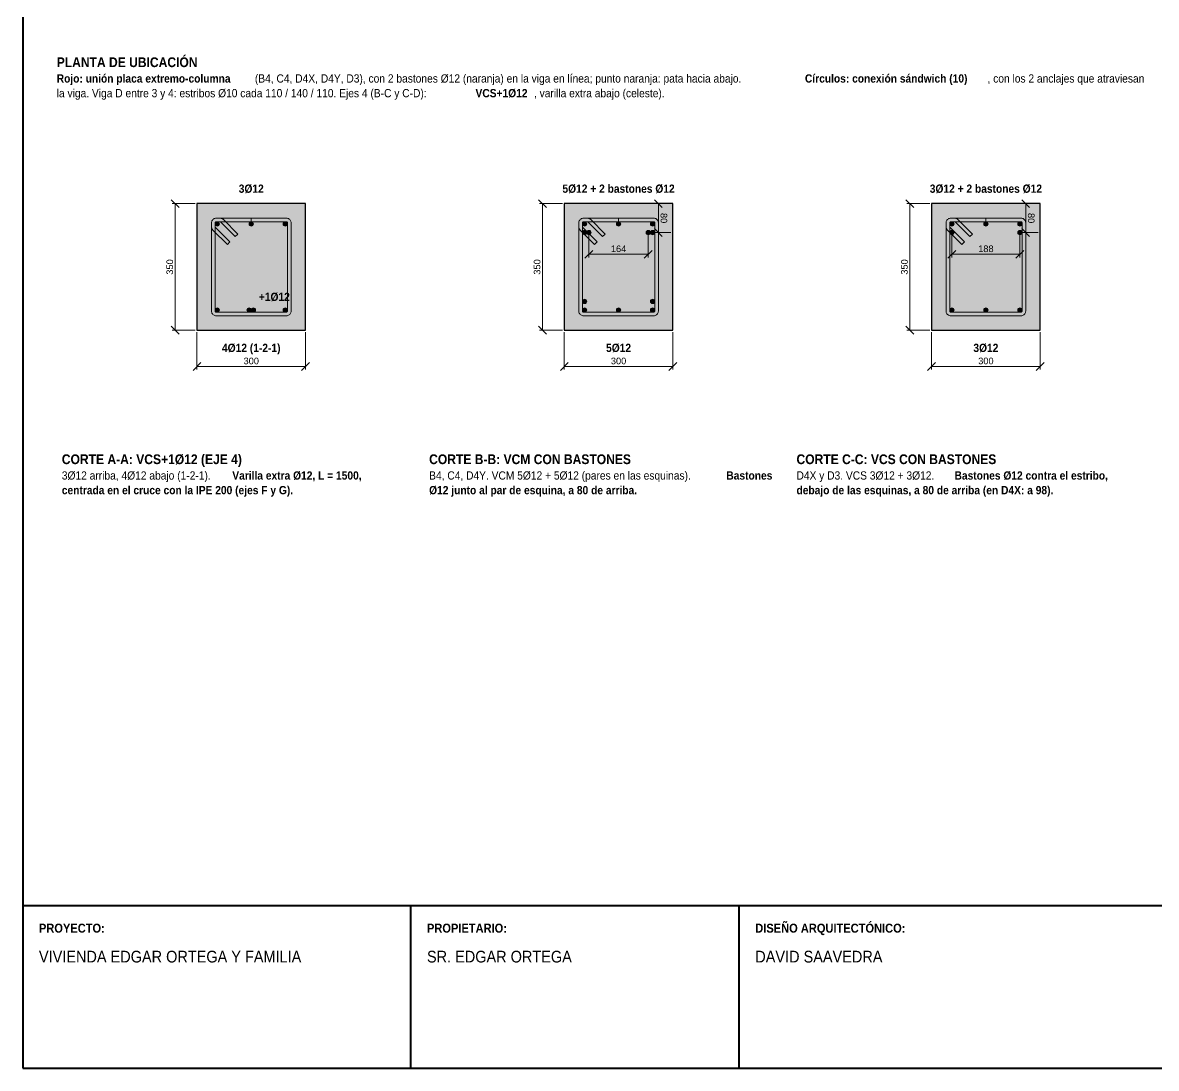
# Model space of a CAD drawing. Header units: millimetres. Extents: x 8 to 833, y 8 to 586.
# Drawn here: x 8 to 321.4, y 8 to 297 of the extents above; entities that cross this region are included whole.
import ezdxf
from ezdxf.enums import TextEntityAlignment as Align

# ---------------------------------------------------------------- set-up
doc = ezdxf.new("R2010")
doc.units = ezdxf.units.MM
for name, color, linetype, lineweight, true_color in [('COTAS', 27, 'Continuous', 15, 0x333333), ('DETALLES', 49, 'Continuous', 9, 0x222222), ('G-r_bas', 34, 'Continuous', 18, 0x7e3a06), ('G-r_bm1', 156, 'Continuous', 18, 0x0e2f44), ('G-r_bm2', 147, 'Continuous', 18, 0x1b4f72), ('G-r_conc', 252, 'Continuous', 30, 0x6b6b6b), ('G-r_tieS', 217, 'Continuous', 18, 0x4a235a), ('LAMINA_MARCO', 49, 'Continuous', 40, 0x222222), ('LAMINA_TEXTO', 19, 'Continuous', 9, 0x111111), ('T-bsm', 156, 'Continuous', 18, 0x0e2f44)]:
    doc.layers.add(name, color=color, linetype=linetype, lineweight=lineweight, true_color=true_color)
doc.styles.add('ESTANDAR', font='arial.ttf')
doc.styles.add('NEGRITA', font='arialbd.ttf')
doc.dimstyles.new('COTAS_PAPEL', dxfattribs={"dimtxt": 1.8288, "dimasz": 2, "dimexe": 0.881944, "dimexo": 0.529167, "dimgap": 0.6, "dimtad": 1, "dimdec": 0, "dimtxsty": 'ESTANDAR', "dimtsz": 1.094317, "dimcen": 2.5, "dimclrd": 8, "dimclre": 8, "dimclrt": 250, "dimazin": 3, "dimtfac": 1, "dimtmove": 0, "dimatfit": 3, "dimlwd": 15, "dimlwe": 13})

# ---------------------------------------------------------------- blocks, each defined once
blk = doc.blocks.new('DET_02_corte-a-a-vcs-112-eje-4')
at = {"layer": 'G-r_bm1', "true_color": 0x1a5276}
h = blk.add_hatch(color=7, dxfattribs=at)
edge = h.paths.add_edge_path()
edge.add_arc((-6.4, 14.44), 0.6, 0, 360)
h = blk.add_hatch(color=7, dxfattribs=at)
edge = h.paths.add_edge_path()
edge.add_arc((3, 14.44), 0.6, 0, 360)
h = blk.add_hatch(color=7, dxfattribs=at)
edge = h.paths.add_edge_path()
edge.add_arc((12.4, 14.44), 0.6, 0, 360)
h = blk.add_hatch(color=7, dxfattribs=at)
edge = h.paths.add_edge_path()
edge.add_arc((-6.4, -9.36), 0.6, 0, 360)
h = blk.add_hatch(color=7, dxfattribs=at)
edge = h.paths.add_edge_path()
edge.add_arc((2.4, -9.36), 0.6, 0, 360)
h = blk.add_hatch(color=7, dxfattribs=at)
edge = h.paths.add_edge_path()
edge.add_arc((12.4, -9.36), 0.6, 0, 360)
at = {"layer": 'G-r_bm2', "true_color": 0x5dade2}
h = blk.add_hatch(color=7, dxfattribs=at)
edge = h.paths.add_edge_path()
edge.add_arc((3.6, -9.36), 0.6, 0, 360)
at = {"layer": 'G-r_conc', "true_color": 0xf5f3ef}
blk.add_hatch(color=7, dxfattribs=at).paths.add_polyline_path([(-12, -14.96), (18, -14.96), (18, 20.04), (-12, 20.04)])
at = {"layer": 'G-r_tieS', "true_color": 0x9059a7}
for points in [[(-1.41, 10.95), (-5.42, 14.95), (-5.44, 14.97), (-5.46, 14.98), (-5.47, 15), (-5.5, 15.01), (-5.52, 15.02), (-5.54, 15.03), (-5.56, 15.03), (-5.58, 15.04), (-5.61, 15.04), (-5.63, 15.04), (-6.7, 15.04), (-6.75, 15.04), (-6.79, 15.03), (-6.84, 15.01), (-6.88, 14.98), (-6.91, 14.95), (-6.94, 14.92), (-6.97, 14.88), (-6.98, 14.83), (-6.99, 14.79), (-7, 14.74), (-7, -9.66), (-6.99, -9.71), (-6.98, -9.75), (-6.97, -9.79), (-6.94, -9.83), (-6.91, -9.87), (-6.88, -9.9), (-6.84, -9.92), (-6.79, -9.94), (-6.75, -9.95), (-6.7, -9.96), (12.7, -9.96), (12.75, -9.95), (12.79, -9.94), (12.84, -9.92), (12.88, -9.9), (12.91, -9.87), (12.94, -9.83), (12.97, -9.79), (12.98, -9.75), (12.99, -9.71), (13, -9.66), (13, 14.74), (12.99, 14.79), (12.98, 14.83), (12.97, 14.88), (12.94, 14.92), (12.91, 14.95), (12.88, 14.98), (12.84, 15.01), (12.79, 15.03), (12.75, 15.04), (12.7, 15.04), (3, 15.04), (3, 16.04), (12.7, 16.04), (12.9, 16.03), (13.1, 15.98), (13.29, 15.9), (13.47, 15.79), (13.62, 15.66), (13.75, 15.51), (13.86, 15.33), (13.94, 15.14), (13.99, 14.94), (14, 14.74), (14, -9.66), (13.99, -9.86), (13.94, -10.06), (13.86, -10.25), (13.75, -10.42), (13.62, -10.58), (13.47, -10.71), (13.29, -10.82), (13.1, -10.9), (12.9, -10.94), (12.7, -10.96), (-6.7, -10.96), (-6.9, -10.94), (-7.1, -10.9), (-7.29, -10.82), (-7.47, -10.71), (-7.62, -10.58), (-7.75, -10.42), (-7.86, -10.25), (-7.94, -10.06), (-7.99, -9.86), (-8, -9.66), (-8, 14.74), (-7.99, 14.94), (-7.94, 15.14), (-7.86, 15.33), (-7.75, 15.51), (-7.62, 15.66), (-7.47, 15.79), (-7.29, 15.9), (-7.1, 15.98), (-6.9, 16.03), (-6.7, 16.04), (-5.63, 16.04), (-5.53, 16.04), (-5.43, 16.03), (-5.33, 16.01), (-5.23, 15.98), (-5.13, 15.94), (-5.04, 15.9), (-4.95, 15.85), (-4.87, 15.79), (-4.79, 15.73), (-4.71, 15.66), (-0.7, 11.65)], [(3, 15.04), (-6.7, 15.04), (-6.75, 15.04), (-6.79, 15.03), (-6.84, 15.01), (-6.88, 14.98), (-6.91, 14.95), (-6.94, 14.92), (-6.97, 14.88), (-6.98, 14.83), (-6.99, 14.79), (-7, 14.74), (-7, 13.67), (-7, 13.65), (-7, 13.63), (-6.99, 13.6), (-6.98, 13.58), (-6.98, 13.56), (-6.97, 13.54), (-6.96, 13.52), (-6.94, 13.5), (-6.93, 13.48), (-6.91, 13.46), (-2.9, 9.45), (-3.61, 8.75), (-7.62, 12.75), (-7.69, 12.83), (-7.75, 12.91), (-7.81, 12.99), (-7.86, 13.08), (-7.9, 13.17), (-7.94, 13.27), (-7.96, 13.37), (-7.98, 13.47), (-8, 13.57), (-8, 13.67), (-8, 14.75), (-7.99, 14.94), (-7.94, 15.14), (-7.86, 15.33), (-7.75, 15.51), (-7.62, 15.66), (-7.47, 15.79), (-7.29, 15.9), (-7.1, 15.98), (-6.9, 16.03), (-6.7, 16.04), (3, 16.04)]]:
    blk.add_hatch(color=7, dxfattribs=at).paths.add_polyline_path(points)
at = {"layer": 'G-r_bm1'}
for centre in [(-6.4, 14.44), (3, 14.44), (12.4, 14.44), (-6.4, -9.36), (2.4, -9.36), (12.4, -9.36)]:
    blk.add_circle(centre, 0.6, dxfattribs=at)
at = {"layer": 'G-r_bm2'}
blk.add_circle((3.6, -9.36), 0.6, dxfattribs=at)
at = {"layer": 'G-r_conc'}
blk.add_lwpolyline([(-12, -14.96), (18, -14.96), (18, 20.04), (-12, 20.04)], close=True, dxfattribs=at)
at = {"layer": 'G-r_tieS'}
for points in [[(-1.41, 10.95), (-5.42, 14.95), (-5.44, 14.97), (-5.46, 14.98), (-5.47, 15), (-5.5, 15.01), (-5.52, 15.02), (-5.54, 15.03), (-5.56, 15.03), (-5.58, 15.04), (-5.61, 15.04), (-5.63, 15.04), (-6.7, 15.04), (-6.75, 15.04), (-6.79, 15.03), (-6.84, 15.01), (-6.88, 14.98), (-6.91, 14.95), (-6.94, 14.92), (-6.97, 14.88), (-6.98, 14.83), (-6.99, 14.79), (-7, 14.74), (-7, -9.66), (-6.99, -9.71), (-6.98, -9.75), (-6.97, -9.79), (-6.94, -9.83), (-6.91, -9.87), (-6.88, -9.9), (-6.84, -9.92), (-6.79, -9.94), (-6.75, -9.95), (-6.7, -9.96), (12.7, -9.96), (12.75, -9.95), (12.79, -9.94), (12.84, -9.92), (12.88, -9.9), (12.91, -9.87), (12.94, -9.83), (12.97, -9.79), (12.98, -9.75), (12.99, -9.71), (13, -9.66), (13, 14.74), (12.99, 14.79), (12.98, 14.83), (12.97, 14.88), (12.94, 14.92), (12.91, 14.95), (12.88, 14.98), (12.84, 15.01), (12.79, 15.03), (12.75, 15.04), (12.7, 15.04), (3, 15.04), (3, 16.04), (12.7, 16.04), (12.9, 16.03), (13.1, 15.98), (13.29, 15.9), (13.47, 15.79), (13.62, 15.66), (13.75, 15.51), (13.86, 15.33), (13.94, 15.14), (13.99, 14.94), (14, 14.74), (14, -9.66), (13.99, -9.86), (13.94, -10.06), (13.86, -10.25), (13.75, -10.42), (13.62, -10.58), (13.47, -10.71), (13.29, -10.82), (13.1, -10.9), (12.9, -10.94), (12.7, -10.96), (-6.7, -10.96), (-6.9, -10.94), (-7.1, -10.9), (-7.29, -10.82), (-7.47, -10.71), (-7.62, -10.58), (-7.75, -10.42), (-7.86, -10.25), (-7.94, -10.06), (-7.99, -9.86), (-8, -9.66), (-8, 14.74), (-7.99, 14.94), (-7.94, 15.14), (-7.86, 15.33), (-7.75, 15.51), (-7.62, 15.66), (-7.47, 15.79), (-7.29, 15.9), (-7.1, 15.98), (-6.9, 16.03), (-6.7, 16.04), (-5.63, 16.04), (-5.53, 16.04), (-5.43, 16.03), (-5.33, 16.01), (-5.23, 15.98), (-5.13, 15.94), (-5.04, 15.9), (-4.95, 15.85), (-4.87, 15.79), (-4.79, 15.73), (-4.71, 15.66), (-0.7, 11.65)], [(3, 15.04), (-6.7, 15.04), (-6.75, 15.04), (-6.79, 15.03), (-6.84, 15.01), (-6.88, 14.98), (-6.91, 14.95), (-6.94, 14.92), (-6.97, 14.88), (-6.98, 14.83), (-6.99, 14.79), (-7, 14.74), (-7, 13.67), (-7, 13.65), (-7, 13.63), (-6.99, 13.6), (-6.98, 13.58), (-6.98, 13.56), (-6.97, 13.54), (-6.96, 13.52), (-6.94, 13.5), (-6.93, 13.48), (-6.91, 13.46), (-2.9, 9.45), (-3.61, 8.75), (-7.62, 12.75), (-7.69, 12.83), (-7.75, 12.91), (-7.81, 12.99), (-7.86, 13.08), (-7.9, 13.17), (-7.94, 13.27), (-7.96, 13.37), (-7.98, 13.47), (-8, 13.57), (-8, 13.67), (-8, 14.75), (-7.99, 14.94), (-7.94, 15.14), (-7.86, 15.33), (-7.75, 15.51), (-7.62, 15.66), (-7.47, 15.79), (-7.29, 15.9), (-7.1, 15.98), (-6.9, 16.03), (-6.7, 16.04), (3, 16.04)]]:
    blk.add_lwpolyline(points, close=True, dxfattribs=at)
at = {"layer": 'T-bsm', "color": 156, "true_color": 0x0e2f44, "style": 'NEGRITA', "width": 0.885}
for s, p in [('3Ø12', (3, 23.04)), ('4Ø12 (1-2-1)', (3, -20.96))]:
    blk.add_text(s, height=2.286, dxfattribs=at).set_placement(p, align=Align.CENTER)
blk.add_text('+1Ø12', height=2.286, dxfattribs=at).set_placement((5.1, -6.86))
at = {"layer": 'COTAS'}
blk.add_linear_dim(base=(-18, -14.96), p1=(-12, -14.96), p2=(-12, 20.04), angle=90, text='350', dimstyle='COTAS_PAPEL', dxfattribs=at).render()
blk.add_linear_dim(base=(-12, -24.96), p1=(-12, -14.96), p2=(18, -14.96), text='300', dimstyle='COTAS_PAPEL', dxfattribs=at).render()
blk = doc.blocks.new('DET_03_corte-b-b-vcm-con-bastones')
at = {"layer": 'G-r_bas', "true_color": 0xe67e22}
h = blk.add_hatch(color=7, dxfattribs=at)
edge = h.paths.add_edge_path()
edge.add_arc((-5.2, 12.04), 0.6, 0, 360)
h = blk.add_hatch(color=7, dxfattribs=at)
edge = h.paths.add_edge_path()
edge.add_arc((11.2, 12.04), 0.6, 0, 360)
at = {"layer": 'G-r_bm1', "true_color": 0x1a5276}
h = blk.add_hatch(color=7, dxfattribs=at)
edge = h.paths.add_edge_path()
edge.add_arc((-6.4, 14.44), 0.6, 0, 360)
h = blk.add_hatch(color=7, dxfattribs=at)
edge = h.paths.add_edge_path()
edge.add_arc((-6.4, 12.04), 0.6, 0, 360)
h = blk.add_hatch(color=7, dxfattribs=at)
edge = h.paths.add_edge_path()
edge.add_arc((3, 14.44), 0.6, 0, 360)
h = blk.add_hatch(color=7, dxfattribs=at)
edge = h.paths.add_edge_path()
edge.add_arc((12.4, 14.44), 0.6, 0, 360)
h = blk.add_hatch(color=7, dxfattribs=at)
edge = h.paths.add_edge_path()
edge.add_arc((12.4, 12.04), 0.6, 0, 360)
h = blk.add_hatch(color=7, dxfattribs=at)
edge = h.paths.add_edge_path()
edge.add_arc((-6.4, -6.96), 0.6, 0, 360)
h = blk.add_hatch(color=7, dxfattribs=at)
edge = h.paths.add_edge_path()
edge.add_arc((-6.4, -9.36), 0.6, 0, 360)
h = blk.add_hatch(color=7, dxfattribs=at)
edge = h.paths.add_edge_path()
edge.add_arc((3, -9.36), 0.6, 0, 360)
h = blk.add_hatch(color=7, dxfattribs=at)
edge = h.paths.add_edge_path()
edge.add_arc((12.4, -6.96), 0.6, 0, 360)
h = blk.add_hatch(color=7, dxfattribs=at)
edge = h.paths.add_edge_path()
edge.add_arc((12.4, -9.36), 0.6, 0, 360)
at = {"layer": 'G-r_conc', "true_color": 0xf5f3ef}
blk.add_hatch(color=7, dxfattribs=at).paths.add_polyline_path([(-12, -14.96), (18, -14.96), (18, 20.04), (-12, 20.04)])
at = {"layer": 'G-r_tieS', "true_color": 0x9059a7}
for points in [[(-1.41, 10.95), (-5.42, 14.95), (-5.44, 14.97), (-5.46, 14.98), (-5.47, 15), (-5.5, 15.01), (-5.52, 15.02), (-5.54, 15.03), (-5.56, 15.03), (-5.58, 15.04), (-5.61, 15.04), (-5.63, 15.04), (-6.7, 15.04), (-6.75, 15.04), (-6.79, 15.03), (-6.84, 15.01), (-6.88, 14.98), (-6.91, 14.95), (-6.94, 14.92), (-6.97, 14.88), (-6.98, 14.83), (-6.99, 14.79), (-7, 14.74), (-7, -9.66), (-6.99, -9.71), (-6.98, -9.75), (-6.97, -9.79), (-6.94, -9.83), (-6.91, -9.87), (-6.88, -9.9), (-6.84, -9.92), (-6.79, -9.94), (-6.75, -9.95), (-6.7, -9.96), (12.7, -9.96), (12.75, -9.95), (12.79, -9.94), (12.84, -9.92), (12.88, -9.9), (12.91, -9.87), (12.94, -9.83), (12.97, -9.79), (12.98, -9.75), (12.99, -9.71), (13, -9.66), (13, 14.74), (12.99, 14.79), (12.98, 14.83), (12.97, 14.88), (12.94, 14.92), (12.91, 14.95), (12.88, 14.98), (12.84, 15.01), (12.79, 15.03), (12.75, 15.04), (12.7, 15.04), (3, 15.04), (3, 16.04), (12.7, 16.04), (12.9, 16.03), (13.1, 15.98), (13.29, 15.9), (13.47, 15.79), (13.62, 15.66), (13.75, 15.51), (13.86, 15.33), (13.94, 15.14), (13.99, 14.94), (14, 14.74), (14, -9.66), (13.99, -9.86), (13.94, -10.06), (13.86, -10.25), (13.75, -10.42), (13.62, -10.58), (13.47, -10.71), (13.29, -10.82), (13.1, -10.9), (12.9, -10.94), (12.7, -10.96), (-6.7, -10.96), (-6.9, -10.94), (-7.1, -10.9), (-7.29, -10.82), (-7.47, -10.71), (-7.62, -10.58), (-7.75, -10.42), (-7.86, -10.25), (-7.94, -10.06), (-7.99, -9.86), (-8, -9.66), (-8, 14.74), (-7.99, 14.94), (-7.94, 15.14), (-7.86, 15.33), (-7.75, 15.51), (-7.62, 15.66), (-7.47, 15.79), (-7.29, 15.9), (-7.1, 15.98), (-6.9, 16.03), (-6.7, 16.04), (-5.63, 16.04), (-5.53, 16.04), (-5.43, 16.03), (-5.33, 16.01), (-5.23, 15.98), (-5.13, 15.94), (-5.04, 15.9), (-4.95, 15.85), (-4.87, 15.79), (-4.79, 15.73), (-4.71, 15.66), (-0.7, 11.65)], [(3, 15.04), (-6.7, 15.04), (-6.75, 15.04), (-6.79, 15.03), (-6.84, 15.01), (-6.88, 14.98), (-6.91, 14.95), (-6.94, 14.92), (-6.97, 14.88), (-6.98, 14.83), (-6.99, 14.79), (-7, 14.74), (-7, 13.67), (-7, 13.65), (-7, 13.63), (-6.99, 13.6), (-6.98, 13.58), (-6.98, 13.56), (-6.97, 13.54), (-6.96, 13.52), (-6.94, 13.5), (-6.93, 13.48), (-6.91, 13.46), (-2.9, 9.45), (-3.61, 8.75), (-7.62, 12.75), (-7.69, 12.83), (-7.75, 12.91), (-7.81, 12.99), (-7.86, 13.08), (-7.9, 13.17), (-7.94, 13.27), (-7.96, 13.37), (-7.98, 13.47), (-8, 13.57), (-8, 13.67), (-8, 14.75), (-7.99, 14.94), (-7.94, 15.14), (-7.86, 15.33), (-7.75, 15.51), (-7.62, 15.66), (-7.47, 15.79), (-7.29, 15.9), (-7.1, 15.98), (-6.9, 16.03), (-6.7, 16.04), (3, 16.04)]]:
    blk.add_hatch(color=7, dxfattribs=at).paths.add_polyline_path(points)
at = {"layer": 'G-r_bas'}
for centre in [(-5.2, 12.04), (11.2, 12.04)]:
    blk.add_circle(centre, 0.6, dxfattribs=at)
at = {"layer": 'G-r_bm1'}
for centre in [(-6.4, 14.44), (-6.4, 12.04), (3, 14.44), (12.4, 14.44), (12.4, 12.04), (-6.4, -6.96), (-6.4, -9.36), (3, -9.36), (12.4, -6.96), (12.4, -9.36)]:
    blk.add_circle(centre, 0.6, dxfattribs=at)
at = {"layer": 'G-r_conc'}
blk.add_lwpolyline([(-12, -14.96), (18, -14.96), (18, 20.04), (-12, 20.04)], close=True, dxfattribs=at)
at = {"layer": 'G-r_tieS'}
for points in [[(-1.41, 10.95), (-5.42, 14.95), (-5.44, 14.97), (-5.46, 14.98), (-5.47, 15), (-5.5, 15.01), (-5.52, 15.02), (-5.54, 15.03), (-5.56, 15.03), (-5.58, 15.04), (-5.61, 15.04), (-5.63, 15.04), (-6.7, 15.04), (-6.75, 15.04), (-6.79, 15.03), (-6.84, 15.01), (-6.88, 14.98), (-6.91, 14.95), (-6.94, 14.92), (-6.97, 14.88), (-6.98, 14.83), (-6.99, 14.79), (-7, 14.74), (-7, -9.66), (-6.99, -9.71), (-6.98, -9.75), (-6.97, -9.79), (-6.94, -9.83), (-6.91, -9.87), (-6.88, -9.9), (-6.84, -9.92), (-6.79, -9.94), (-6.75, -9.95), (-6.7, -9.96), (12.7, -9.96), (12.75, -9.95), (12.79, -9.94), (12.84, -9.92), (12.88, -9.9), (12.91, -9.87), (12.94, -9.83), (12.97, -9.79), (12.98, -9.75), (12.99, -9.71), (13, -9.66), (13, 14.74), (12.99, 14.79), (12.98, 14.83), (12.97, 14.88), (12.94, 14.92), (12.91, 14.95), (12.88, 14.98), (12.84, 15.01), (12.79, 15.03), (12.75, 15.04), (12.7, 15.04), (3, 15.04), (3, 16.04), (12.7, 16.04), (12.9, 16.03), (13.1, 15.98), (13.29, 15.9), (13.47, 15.79), (13.62, 15.66), (13.75, 15.51), (13.86, 15.33), (13.94, 15.14), (13.99, 14.94), (14, 14.74), (14, -9.66), (13.99, -9.86), (13.94, -10.06), (13.86, -10.25), (13.75, -10.42), (13.62, -10.58), (13.47, -10.71), (13.29, -10.82), (13.1, -10.9), (12.9, -10.94), (12.7, -10.96), (-6.7, -10.96), (-6.9, -10.94), (-7.1, -10.9), (-7.29, -10.82), (-7.47, -10.71), (-7.62, -10.58), (-7.75, -10.42), (-7.86, -10.25), (-7.94, -10.06), (-7.99, -9.86), (-8, -9.66), (-8, 14.74), (-7.99, 14.94), (-7.94, 15.14), (-7.86, 15.33), (-7.75, 15.51), (-7.62, 15.66), (-7.47, 15.79), (-7.29, 15.9), (-7.1, 15.98), (-6.9, 16.03), (-6.7, 16.04), (-5.63, 16.04), (-5.53, 16.04), (-5.43, 16.03), (-5.33, 16.01), (-5.23, 15.98), (-5.13, 15.94), (-5.04, 15.9), (-4.95, 15.85), (-4.87, 15.79), (-4.79, 15.73), (-4.71, 15.66), (-0.7, 11.65)], [(3, 15.04), (-6.7, 15.04), (-6.75, 15.04), (-6.79, 15.03), (-6.84, 15.01), (-6.88, 14.98), (-6.91, 14.95), (-6.94, 14.92), (-6.97, 14.88), (-6.98, 14.83), (-6.99, 14.79), (-7, 14.74), (-7, 13.67), (-7, 13.65), (-7, 13.63), (-6.99, 13.6), (-6.98, 13.58), (-6.98, 13.56), (-6.97, 13.54), (-6.96, 13.52), (-6.94, 13.5), (-6.93, 13.48), (-6.91, 13.46), (-2.9, 9.45), (-3.61, 8.75), (-7.62, 12.75), (-7.69, 12.83), (-7.75, 12.91), (-7.81, 12.99), (-7.86, 13.08), (-7.9, 13.17), (-7.94, 13.27), (-7.96, 13.37), (-7.98, 13.47), (-8, 13.57), (-8, 13.67), (-8, 14.75), (-7.99, 14.94), (-7.94, 15.14), (-7.86, 15.33), (-7.75, 15.51), (-7.62, 15.66), (-7.47, 15.79), (-7.29, 15.9), (-7.1, 15.98), (-6.9, 16.03), (-6.7, 16.04), (3, 16.04)]]:
    blk.add_lwpolyline(points, close=True, dxfattribs=at)
at = {"layer": 'T-bsm', "color": 156, "true_color": 0x0e2f44, "style": 'NEGRITA', "width": 0.885}
for s, p in [('5Ø12 + 2 bastones Ø12', (3, 23.04)), ('5Ø12', (3, -20.96))]:
    blk.add_text(s, height=2.286, dxfattribs=at).set_placement(p, align=Align.CENTER)
at = {"layer": 'COTAS'}
for base, p1, p2, angle, text in [((-18, -14.96), (-12, -14.96), (-12, 20.04), 90, '350'), ((14, 20.04), (18, 20.04), (18, 12.04), 270, '80')]:
    blk.add_linear_dim(base=base, p1=p1, p2=p2, angle=angle, text=text, dimstyle='COTAS_PAPEL', dxfattribs=at).render()
for base, p1, p2, text in [((-5.2, 6.04), (-5.2, 12.04), (11.2, 12.04), '164'), ((-12, -24.96), (-12, -14.96), (18, -14.96), '300')]:
    blk.add_linear_dim(base=base, p1=p1, p2=p2, text=text, dimstyle='COTAS_PAPEL', dxfattribs=at).render()
blk = doc.blocks.new('DET_04_corte-c-c-vcs-con-bastones')
at = {"layer": 'G-r_bas', "true_color": 0xe67e22}
h = blk.add_hatch(color=7, dxfattribs=at)
edge = h.paths.add_edge_path()
edge.add_arc((-6.4, 12.04), 0.6, 0, 360)
h = blk.add_hatch(color=7, dxfattribs=at)
edge = h.paths.add_edge_path()
edge.add_arc((12.4, 12.04), 0.6, 0, 360)
at = {"layer": 'G-r_bm1', "true_color": 0x1a5276}
h = blk.add_hatch(color=7, dxfattribs=at)
edge = h.paths.add_edge_path()
edge.add_arc((-6.4, 14.44), 0.6, 0, 360)
h = blk.add_hatch(color=7, dxfattribs=at)
edge = h.paths.add_edge_path()
edge.add_arc((3, 14.44), 0.6, 0, 360)
h = blk.add_hatch(color=7, dxfattribs=at)
edge = h.paths.add_edge_path()
edge.add_arc((12.4, 14.44), 0.6, 0, 360)
h = blk.add_hatch(color=7, dxfattribs=at)
edge = h.paths.add_edge_path()
edge.add_arc((-6.4, -9.36), 0.6, 0, 360)
h = blk.add_hatch(color=7, dxfattribs=at)
edge = h.paths.add_edge_path()
edge.add_arc((3, -9.36), 0.6, 0, 360)
h = blk.add_hatch(color=7, dxfattribs=at)
edge = h.paths.add_edge_path()
edge.add_arc((12.4, -9.36), 0.6, 0, 360)
at = {"layer": 'G-r_conc', "true_color": 0xf5f3ef}
blk.add_hatch(color=7, dxfattribs=at).paths.add_polyline_path([(-12, -14.96), (18, -14.96), (18, 20.04), (-12, 20.04)])
at = {"layer": 'G-r_tieS', "true_color": 0x9059a7}
for points in [[(-1.41, 10.95), (-5.42, 14.95), (-5.44, 14.97), (-5.46, 14.98), (-5.47, 15), (-5.5, 15.01), (-5.52, 15.02), (-5.54, 15.03), (-5.56, 15.03), (-5.58, 15.04), (-5.61, 15.04), (-5.63, 15.04), (-6.7, 15.04), (-6.75, 15.04), (-6.79, 15.03), (-6.84, 15.01), (-6.88, 14.98), (-6.91, 14.95), (-6.94, 14.92), (-6.97, 14.88), (-6.98, 14.83), (-6.99, 14.79), (-7, 14.74), (-7, -9.66), (-6.99, -9.71), (-6.98, -9.75), (-6.97, -9.79), (-6.94, -9.83), (-6.91, -9.87), (-6.88, -9.9), (-6.84, -9.92), (-6.79, -9.94), (-6.75, -9.95), (-6.7, -9.96), (12.7, -9.96), (12.75, -9.95), (12.79, -9.94), (12.84, -9.92), (12.88, -9.9), (12.91, -9.87), (12.94, -9.83), (12.97, -9.79), (12.98, -9.75), (12.99, -9.71), (13, -9.66), (13, 14.74), (12.99, 14.79), (12.98, 14.83), (12.97, 14.88), (12.94, 14.92), (12.91, 14.95), (12.88, 14.98), (12.84, 15.01), (12.79, 15.03), (12.75, 15.04), (12.7, 15.04), (3, 15.04), (3, 16.04), (12.7, 16.04), (12.9, 16.03), (13.1, 15.98), (13.29, 15.9), (13.47, 15.79), (13.62, 15.66), (13.75, 15.51), (13.86, 15.33), (13.94, 15.14), (13.99, 14.94), (14, 14.74), (14, -9.66), (13.99, -9.86), (13.94, -10.06), (13.86, -10.25), (13.75, -10.42), (13.62, -10.58), (13.47, -10.71), (13.29, -10.82), (13.1, -10.9), (12.9, -10.94), (12.7, -10.96), (-6.7, -10.96), (-6.9, -10.94), (-7.1, -10.9), (-7.29, -10.82), (-7.47, -10.71), (-7.62, -10.58), (-7.75, -10.42), (-7.86, -10.25), (-7.94, -10.06), (-7.99, -9.86), (-8, -9.66), (-8, 14.74), (-7.99, 14.94), (-7.94, 15.14), (-7.86, 15.33), (-7.75, 15.51), (-7.62, 15.66), (-7.47, 15.79), (-7.29, 15.9), (-7.1, 15.98), (-6.9, 16.03), (-6.7, 16.04), (-5.63, 16.04), (-5.53, 16.04), (-5.43, 16.03), (-5.33, 16.01), (-5.23, 15.98), (-5.13, 15.94), (-5.04, 15.9), (-4.95, 15.85), (-4.87, 15.79), (-4.79, 15.73), (-4.71, 15.66), (-0.7, 11.65)], [(3, 15.04), (-6.7, 15.04), (-6.75, 15.04), (-6.79, 15.03), (-6.84, 15.01), (-6.88, 14.98), (-6.91, 14.95), (-6.94, 14.92), (-6.97, 14.88), (-6.98, 14.83), (-6.99, 14.79), (-7, 14.74), (-7, 13.67), (-7, 13.65), (-7, 13.63), (-6.99, 13.6), (-6.98, 13.58), (-6.98, 13.56), (-6.97, 13.54), (-6.96, 13.52), (-6.94, 13.5), (-6.93, 13.48), (-6.91, 13.46), (-2.9, 9.45), (-3.61, 8.75), (-7.62, 12.75), (-7.69, 12.83), (-7.75, 12.91), (-7.81, 12.99), (-7.86, 13.08), (-7.9, 13.17), (-7.94, 13.27), (-7.96, 13.37), (-7.98, 13.47), (-8, 13.57), (-8, 13.67), (-8, 14.75), (-7.99, 14.94), (-7.94, 15.14), (-7.86, 15.33), (-7.75, 15.51), (-7.62, 15.66), (-7.47, 15.79), (-7.29, 15.9), (-7.1, 15.98), (-6.9, 16.03), (-6.7, 16.04), (3, 16.04)]]:
    blk.add_hatch(color=7, dxfattribs=at).paths.add_polyline_path(points)
at = {"layer": 'G-r_bas'}
for centre in [(-6.4, 12.04), (12.4, 12.04)]:
    blk.add_circle(centre, 0.6, dxfattribs=at)
at = {"layer": 'G-r_bm1'}
for centre in [(-6.4, 14.44), (3, 14.44), (12.4, 14.44), (-6.4, -9.36), (3, -9.36), (12.4, -9.36)]:
    blk.add_circle(centre, 0.6, dxfattribs=at)
at = {"layer": 'G-r_conc'}
blk.add_lwpolyline([(-12, -14.96), (18, -14.96), (18, 20.04), (-12, 20.04)], close=True, dxfattribs=at)
at = {"layer": 'G-r_tieS'}
for points in [[(-1.41, 10.95), (-5.42, 14.95), (-5.44, 14.97), (-5.46, 14.98), (-5.47, 15), (-5.5, 15.01), (-5.52, 15.02), (-5.54, 15.03), (-5.56, 15.03), (-5.58, 15.04), (-5.61, 15.04), (-5.63, 15.04), (-6.7, 15.04), (-6.75, 15.04), (-6.79, 15.03), (-6.84, 15.01), (-6.88, 14.98), (-6.91, 14.95), (-6.94, 14.92), (-6.97, 14.88), (-6.98, 14.83), (-6.99, 14.79), (-7, 14.74), (-7, -9.66), (-6.99, -9.71), (-6.98, -9.75), (-6.97, -9.79), (-6.94, -9.83), (-6.91, -9.87), (-6.88, -9.9), (-6.84, -9.92), (-6.79, -9.94), (-6.75, -9.95), (-6.7, -9.96), (12.7, -9.96), (12.75, -9.95), (12.79, -9.94), (12.84, -9.92), (12.88, -9.9), (12.91, -9.87), (12.94, -9.83), (12.97, -9.79), (12.98, -9.75), (12.99, -9.71), (13, -9.66), (13, 14.74), (12.99, 14.79), (12.98, 14.83), (12.97, 14.88), (12.94, 14.92), (12.91, 14.95), (12.88, 14.98), (12.84, 15.01), (12.79, 15.03), (12.75, 15.04), (12.7, 15.04), (3, 15.04), (3, 16.04), (12.7, 16.04), (12.9, 16.03), (13.1, 15.98), (13.29, 15.9), (13.47, 15.79), (13.62, 15.66), (13.75, 15.51), (13.86, 15.33), (13.94, 15.14), (13.99, 14.94), (14, 14.74), (14, -9.66), (13.99, -9.86), (13.94, -10.06), (13.86, -10.25), (13.75, -10.42), (13.62, -10.58), (13.47, -10.71), (13.29, -10.82), (13.1, -10.9), (12.9, -10.94), (12.7, -10.96), (-6.7, -10.96), (-6.9, -10.94), (-7.1, -10.9), (-7.29, -10.82), (-7.47, -10.71), (-7.62, -10.58), (-7.75, -10.42), (-7.86, -10.25), (-7.94, -10.06), (-7.99, -9.86), (-8, -9.66), (-8, 14.74), (-7.99, 14.94), (-7.94, 15.14), (-7.86, 15.33), (-7.75, 15.51), (-7.62, 15.66), (-7.47, 15.79), (-7.29, 15.9), (-7.1, 15.98), (-6.9, 16.03), (-6.7, 16.04), (-5.63, 16.04), (-5.53, 16.04), (-5.43, 16.03), (-5.33, 16.01), (-5.23, 15.98), (-5.13, 15.94), (-5.04, 15.9), (-4.95, 15.85), (-4.87, 15.79), (-4.79, 15.73), (-4.71, 15.66), (-0.7, 11.65)], [(3, 15.04), (-6.7, 15.04), (-6.75, 15.04), (-6.79, 15.03), (-6.84, 15.01), (-6.88, 14.98), (-6.91, 14.95), (-6.94, 14.92), (-6.97, 14.88), (-6.98, 14.83), (-6.99, 14.79), (-7, 14.74), (-7, 13.67), (-7, 13.65), (-7, 13.63), (-6.99, 13.6), (-6.98, 13.58), (-6.98, 13.56), (-6.97, 13.54), (-6.96, 13.52), (-6.94, 13.5), (-6.93, 13.48), (-6.91, 13.46), (-2.9, 9.45), (-3.61, 8.75), (-7.62, 12.75), (-7.69, 12.83), (-7.75, 12.91), (-7.81, 12.99), (-7.86, 13.08), (-7.9, 13.17), (-7.94, 13.27), (-7.96, 13.37), (-7.98, 13.47), (-8, 13.57), (-8, 13.67), (-8, 14.75), (-7.99, 14.94), (-7.94, 15.14), (-7.86, 15.33), (-7.75, 15.51), (-7.62, 15.66), (-7.47, 15.79), (-7.29, 15.9), (-7.1, 15.98), (-6.9, 16.03), (-6.7, 16.04), (3, 16.04)]]:
    blk.add_lwpolyline(points, close=True, dxfattribs=at)
at = {"layer": 'T-bsm', "color": 156, "true_color": 0x0e2f44, "style": 'NEGRITA', "width": 0.885}
for s, p in [('3Ø12 + 2 bastones Ø12', (3, 23.04)), ('3Ø12', (3, -20.96))]:
    blk.add_text(s, height=2.286, dxfattribs=at).set_placement(p, align=Align.CENTER)
at = {"layer": 'COTAS'}
for base, p1, p2, angle, text in [((-18, -14.96), (-12, -14.96), (-12, 20.04), 90, '350'), ((14, 20.04), (18, 20.04), (18, 12.04), 270, '80')]:
    blk.add_linear_dim(base=base, p1=p1, p2=p2, angle=angle, text=text, dimstyle='COTAS_PAPEL', dxfattribs=at).render()
for base, p1, p2, text in [((-6.4, 6.04), (-6.4, 12.04), (12.4, 12.04), '188'), ((-12, -24.96), (-12, -14.96), (18, -14.96), '300')]:
    blk.add_linear_dim(base=base, p1=p1, p2=p2, text=text, dimstyle='COTAS_PAPEL', dxfattribs=at).render()

msp = doc.modelspace()

# ---------------------------------------------------------------- linework, layer by layer
at = {"layer": 'LAMINA_MARCO'}
for p, q in [((8, 586), (8, 8)), ((8, 53), (833, 53)), ((115.25, 8), (115.25, 53)), ((206, 8), (206, 53)), ((8, 8), (833, 8))]:
    msp.add_line(p, q, dxfattribs=at)

# ---------------------------------------------------------------- block references
at = {"layer": 'DETALLES'}
for name, p in [('DET_02_corte-a-a-vcs-112-eje-4', (68.18, 226.94)), ('DET_03_corte-b-b-vcm-con-bastones', (169.71, 226.94)), ('DET_04_corte-c-c-vcs-con-bastones', (271.24, 226.94))]:
    msp.add_blockref(name, p, dxfattribs=at)

# ---------------------------------------------------------------- texts
at = {"layer": 'LAMINA_TEXTO', "color": 250, "true_color": 0x000000, "width": 0.885}
for s, height, style, p in [('PLANTA DE UBICACIÓN', 2.6987, 'NEGRITA', (17.41, 284.72)), ('Rojo: unión placa extremo-columna', 2.286, 'NEGRITA', (17.41, 280.44)), (' (B4, C4, D4X, D4Y, D3), con 2 bastones Ø12 (naranja) en la viga en línea; punto naranja: pata hacia abajo.', 2.286, 'ESTANDAR', (71.4, 280.44)), ('Círculos: conexión sándwich (10)', 2.286, 'NEGRITA', (224.23, 280.44)), (', con los 2 anclajes que atraviesan', 2.286, 'ESTANDAR', (274.69, 280.44)), ('la viga. Viga D entre 3 y 4: estribos Ø10 cada 110 / 140 / 110. Ejes 4 (B-C y C-D):', 2.286, 'ESTANDAR', (17.41, 276.38)), ('VCS+1Ø12', 2.286, 'NEGRITA', (133.17, 276.38)), (', varilla extra abajo (celeste).', 2.286, 'ESTANDAR', (149.32, 276.38)), ('CORTE A-A: VCS+1Ø12 (EJE 4)', 2.6987, 'NEGRITA', (18.82, 174.99)), ('CORTE B-B: VCM CON BASTONES', 2.6987, 'NEGRITA', (120.35, 174.99)), ('CORTE C-C: VCS CON BASTONES', 2.6987, 'NEGRITA', (221.89, 174.99)), ('3Ø12 arriba, 4Ø12 abajo (1-2-1).', 2.286, 'ESTANDAR', (18.82, 170.71)), ('Varilla extra Ø12, L = 1500,', 2.286, 'NEGRITA', (65.94, 170.71)), ('B4, C4, D4Y. VCM 5Ø12 + 5Ø12 (pares en las esquinas).', 2.286, 'ESTANDAR', (120.35, 170.71)), ('Bastones', 2.286, 'NEGRITA', (202.5, 170.71)), ('D4X y D3. VCS 3Ø12 + 3Ø12.', 2.286, 'ESTANDAR', (221.89, 170.71)), ('Bastones Ø12 contra el estribo,', 2.286, 'NEGRITA', (265.57, 170.71)), ('centrada en el cruce con la IPE 200 (ejes F y G).', 2.286, 'NEGRITA', (18.82, 166.66)), ('Ø12 junto al par de esquina, a 80 de arriba.', 2.286, 'NEGRITA', (120.35, 166.66)), ('debajo de las esquinas, a 80 de arriba (en D4X: a 98).', 2.286, 'NEGRITA', (221.89, 166.66))]:
    msp.add_text(s, height=height, dxfattribs=dict(at, style=style)).set_placement(p)
at = {"layer": 'LAMINA_TEXTO', "color": 251, "true_color": 0x555555, "style": 'NEGRITA', "width": 0.885}
for s, height, p in [('PROYECTO:', 2.476, (12.5, 45.5)), ('PROPIETARIO:', 2.4765, (119.75, 45.5)), ('DISEÑO ARQUITECTÓNICO:', 2.4765, (210.5, 45.5))]:
    msp.add_text(s, height=height, dxfattribs=at).set_placement(p)
at = {"layer": 'LAMINA_TEXTO', "color": 19, "true_color": 0x111111, "style": 'ESTANDAR', "width": 0.885}
for s, p in [('VIVIENDA EDGAR ORTEGA Y FAMILIA', (12.5, 37.25)), ('SR. EDGAR ORTEGA', (119.75, 37.25)), ('DAVID SAAVEDRA', (210.5, 37.25))]:
    msp.add_text(s, height=3.2385, dxfattribs=at).set_placement(p)

doc.saveas('drawing.dxf')
